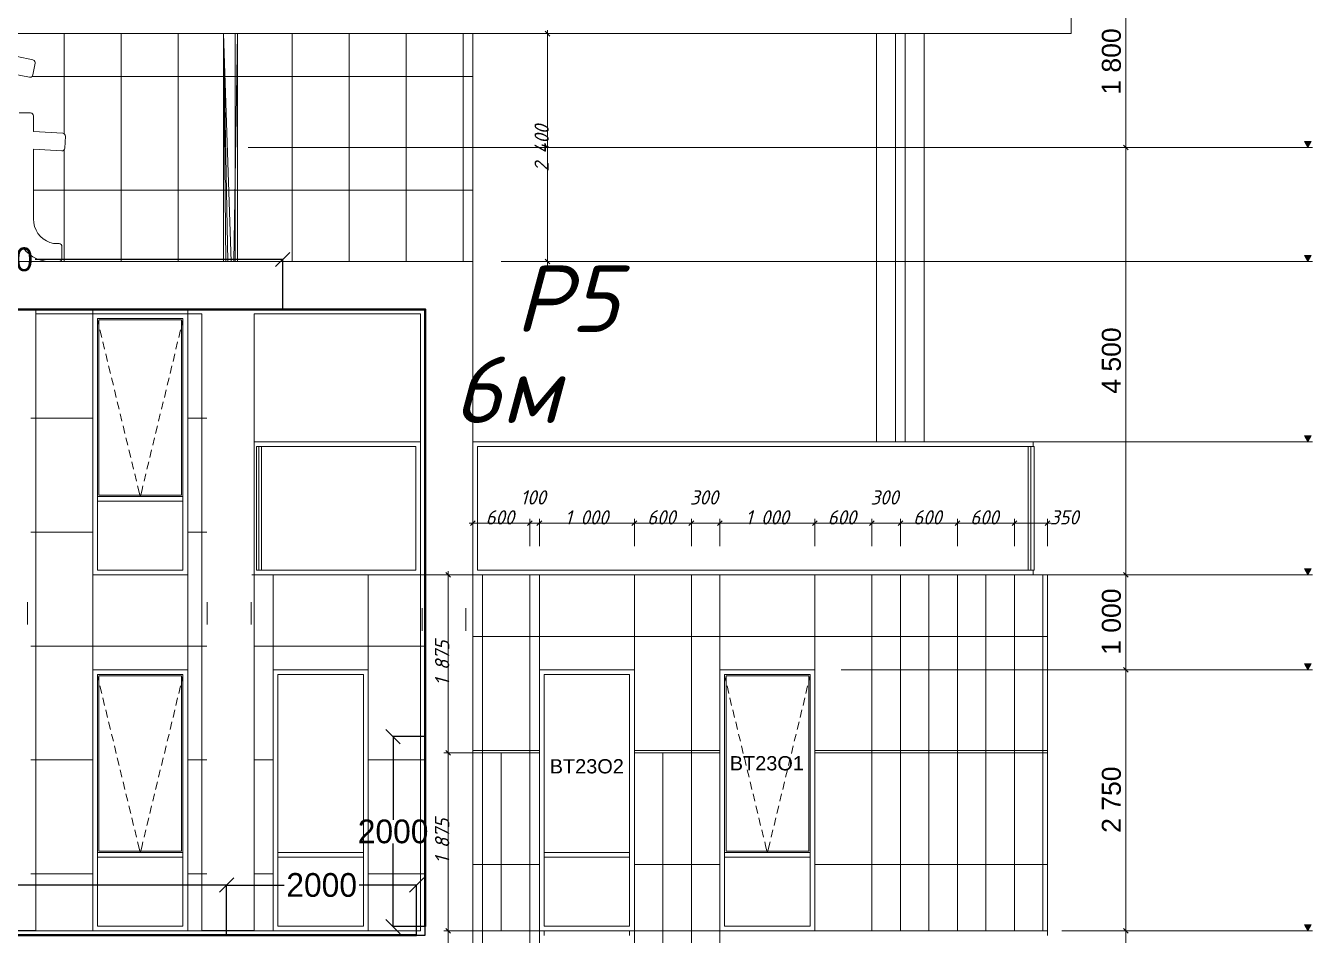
# Model space of a CAD drawing. Header units: millimetres. Extents: x 1499747 to 4230374, y -28481 to 441852.
# Drawn here: x 4117787 to 4131329, y 256878 to 266459 of the extents above; entities that cross this region are included whole.
import ezdxf
from ezdxf.xclip import XClip

# ---------------------------------------------------------------- set-up
doc = ezdxf.new("R2010")
doc.units = ezdxf.units.MM
doc.header["$MEASUREMENT"] = 0
doc.header["$XCLIPFRAME"] = 0
doc.layers.add('0_ANNOT_Dimensions', color=7, linetype='Continuous')
for name, color, linetype, lineweight in [('1 Фасад_42_Витражные окна_Ном._пера__1_Ном._пера__7', 7, 'Continuous', 18), ('1 Фасад_42_Витражные окна_Ном._пера__20_Ном._пера__1', 1, 'Continuous', 18), ('1 Фасад_42_Витражные окна_Ном._пера__92_Ном._пера__233', 233, 'Continuous', 18), ('1 Фасад_42_Выступы_Ном._пера__1_Ном._пера__7', 7, 'Continuous', 18), ('1 Фасад_42_Конструктив - Колонны_Ном._пера__8_Ном._пера__12', 12, 'Continuous', 18), ('1 Фасад_42_Конструктив - Стены Ненесущие Газоблок_Ном._пера__87_Ном._пера__251', 250, 'Continuous', 18), ('1 Фасад_42_Окна Archicad_Ном._пера__87_Ном._пера__251', 250, 'Continuous', 18), ('1 Фасад_42_Отделка керамика_Ном._пера__1_Ном._пера__7', 7, 'Continuous', 18), ('1 Фасад_42_Отделка керамика_Ном._пера__42_Ном._пера__8', 8, 'Continuous', 18), ('1 Фасад_42_Отделка керамика_Ном._пера__74_Ном._пера__255', 255, 'Continuous', 18), ('1 Фасад_42_Парапет_Ном._пера__20_Ном._пера__1', 1, 'Continuous', 18), ('1 Фасад_42_Размер - Общий_Ном._пера__1_Ном._пера__7', 7, 'Continuous', 18), ('1 Фасад_42_Сетка кладки_Ном._пера__102_Ном._пера__9', 9, 'Continuous', 18), ('1 Фасад_42_Сетка кладки_Ном._пера__1_Ном._пера__7', 7, 'Continuous', 18), ('1 Фасад_42_Сетка кладки_Ном._пера__20_Ном._пера__1', 1, 'Continuous', 18), ('1 Фасад_42_Сетка кладки_Ном._пера__5_Ном._пера__5', 5, 'Continuous', 18), ('1 Фасад_42_Сетка кладки_Ном._пера__62_Ном._пера__253', 252, 'Continuous', 18), ('Кабель 2х6 mm', 150, 'Continuous', 30), ('ТП', 250, 'Continuous', 30)]:
    doc.layers.add(name, color=color, linetype=linetype, lineweight=lineweight)
doc.styles.add('СГЕНЕРИР_СТИЛЬ_1', font='')
doc.styles.add('СГЕНЕРИР_СТИЛЬ_2', font='arial.ttf')
doc.styles.add('Текст', font='isocpeui.ttf')
doc.styles.get('СГЕНЕРИР_СТИЛЬ_1').set_extended_font_data('GOST Common', italic=True)
doc.dimstyles.get("Standard").update_dxf_attribs({"dimtxt": 0.18, "dimasz": 0.18, "dimexe": 0.18, "dimexo": 0.0625, "dimgap": 0.09, "dimtad": 0, "dimtih": 1, "dimtoh": 1, "dimdec": 4, "dimzin": 0, "dimdsep": 46, "dimtxsty": 'Standard', "dimcen": 0.09, "dimadec": 0, "dimazin": 0, "dimtfac": 1, "dimtdec": 4, "dimtofl": 0, "dimtmove": 0, "dimatfit": 3, "dimfxl": 1, "dimtolj": 1, "dimtzin": 0, "dimarcsym": 0})

# ---------------------------------------------------------------- blocks, each defined once
blk = doc.blocks.new('Чертеж_5_42', base_point=(1557140, 9891))
at = {"layer": '1 Фасад_42_Размер - Общий_Ном._пера__1_Ном._пера__7', "linetype": 'Continuous', "true_color": 0x939598}
for points in [[(1561430, 54741), (1561466, 54804), (1561393, 54804)], [(1561430, 54741), (1561466, 54804), (1561393, 54804)], [(1561430, 53541), (1561466, 53604), (1561393, 53604)], [(1561430, 51641), (1561466, 51704), (1561393, 51704)], [(1561430, 50241), (1561466, 50304), (1561393, 50304)], [(1561430, 49241), (1561466, 49304), (1561393, 49304)], [(1561430, 46491), (1561466, 46554), (1561393, 46554)]]:
    blk.add_hatch(color=252, dxfattribs=at).paths.add_polyline_path(points)
at = {"layer": '1 Фасад_42_Витражные окна_Ном._пера__1_Ном._пера__7', "color": 252, "linetype": 'Continuous', "true_color": 0x939598}
for p, q in [((1548640, 52641), (1548640, 52991)), ((1548690, 52941), (1549140, 52941)), ((1548690, 52641), (1548690, 52941)), ((1549575, 52926), (1548705, 52926)), ((1548705, 52926), (1548705, 51081)), ((1549140, 52941), (1549590, 52941)), ((1549575, 51081), (1549575, 52926)), ((1549590, 52641), (1549590, 52941)), ((1548640, 51241), (1548640, 52641)), ((1548690, 51241), (1548690, 52641)), ((1549590, 51241), (1549590, 52641)), ((1550390, 51641), (1550340, 51641)), ((1552090, 51641), (1550390, 51641)), ((1552640, 51641), (1558269, 51641)), ((1558269, 51641), (1558540, 51641)), ((1558540, 51641), (1558540, 51591)), ((1550365, 51591), (1550390, 51591)), ((1550365, 50291), (1550365, 51591)), ((1550415, 51591), (1550390, 51591)), ((1550390, 50291), (1550390, 51591)), ((1550415, 50291), (1550415, 51591)), ((1552040, 51591), (1550415, 51591)), ((1552040, 51591), (1552040, 50291)), ((1552690, 51591), (1558269, 51591)), ((1552690, 51591), (1552690, 50291)), ((1558269, 51591), (1558540, 51591)), ((1558485, 50291), (1558485, 51591)), ((1558513, 50291), (1558513, 51591)), ((1558540, 51591), (1558548, 51591)), ((1558548, 50291), (1558548, 51591)), ((1548640, 51041), (1548640, 51241)), ((1548690, 51066), (1548690, 51241)), ((1549590, 51066), (1549590, 51241)), ((1549140, 51066), (1548690, 51066)), ((1548690, 51041), (1548690, 51066)), ((1548705, 51081), (1549575, 51081)), ((1549590, 51066), (1549140, 51066)), ((1549590, 51041), (1549590, 51066)), ((1548640, 50241), (1548640, 51041)), ((1548690, 51016), (1548690, 51041)), ((1549140, 51016), (1548690, 51016)), ((1548690, 50291), (1548690, 51016)), ((1549590, 51016), (1549140, 51016)), ((1549590, 51016), (1549590, 51041)), ((1549590, 50291), (1549590, 51016)), ((1549140, 50291), (1548690, 50291)), ((1549590, 50291), (1549140, 50291)), ((1550390, 50291), (1550365, 50291)), ((1550415, 50291), (1550390, 50291)), ((1552040, 50291), (1550415, 50291)), ((1552690, 50291), (1558269, 50291)), ((1555241, 50241), (1555241, 50241)), ((1558269, 50291), (1558505, 50291)), ((1558513, 50291), (1558505, 50291)), ((1558520, 50291), (1558513, 50291)), ((1558520, 50291), (1558540, 50291)), ((1558540, 50241), (1558540, 50291)), ((1558548, 50291), (1558540, 50291)), ((1548640, 48891), (1548640, 49241)), ((1548690, 49191), (1549140, 49191)), ((1548690, 48891), (1548690, 49191)), ((1549575, 49176), (1548705, 49176)), ((1548705, 49176), (1548705, 47331)), ((1549140, 49191), (1549590, 49191)), ((1549575, 47331), (1549575, 49176)), ((1549590, 48891), (1549590, 49191)), ((1550540, 48891), (1550540, 49241)), ((1550590, 49191), (1551040, 49191)), ((1550590, 48891), (1550590, 49191)), ((1551040, 49191), (1551490, 49191)), ((1551490, 48891), (1551490, 49191)), ((1553391, 49191), (1553841, 49191)), ((1553391, 48891), (1553391, 49191)), ((1553841, 49191), (1554291, 49191)), ((1554291, 48891), (1554291, 49191)), ((1555241, 49241), (1555241, 49241)), ((1555291, 49191), (1555741, 49191)), ((1555291, 48891), (1555291, 49191)), ((1556176, 49176), (1555306, 49176)), ((1555306, 49176), (1555306, 47331)), ((1555741, 49191), (1556191, 49191)), ((1556176, 47331), (1556176, 49176)), ((1556191, 48891), (1556191, 49191)), ((1548640, 47491), (1548640, 48891)), ((1548690, 47491), (1548690, 48891)), ((1549590, 47491), (1549590, 48891)), ((1550540, 47491), (1550540, 48891)), ((1550590, 47491), (1550590, 48891)), ((1551490, 47491), (1551490, 48891)), ((1553391, 47491), (1553391, 48891)), ((1554291, 47491), (1554291, 48891)), ((1555291, 47491), (1555291, 48891)), ((1556191, 47491), (1556191, 48891)), ((1553341, 47491), (1553341, 48366)), ((1548640, 47291), (1548640, 47491)), ((1548690, 47316), (1548690, 47491)), ((1549590, 47316), (1549590, 47491)), ((1550540, 47291), (1550540, 47491)), ((1550590, 47316), (1550590, 47491)), ((1551490, 47316), (1551490, 47491)), ((1553341, 47291), (1553341, 47491)), ((1553391, 47316), (1553391, 47491)), ((1554291, 47316), (1554291, 47491)), ((1555291, 47316), (1555291, 47491)), ((1556191, 47316), (1556191, 47491)), ((1548640, 46491), (1548640, 47291)), ((1549140, 47316), (1548690, 47316)), ((1548690, 47291), (1548690, 47316)), ((1548690, 47266), (1548690, 47291)), ((1549140, 47266), (1548690, 47266)), ((1548690, 46541), (1548690, 47266)), ((1548705, 47331), (1549575, 47331)), ((1549590, 47316), (1549140, 47316)), ((1549590, 47266), (1549140, 47266)), ((1549590, 47291), (1549590, 47316)), ((1549590, 47266), (1549590, 47291)), ((1549590, 46541), (1549590, 47266)), ((1550540, 46491), (1550540, 47291)), ((1551040, 47316), (1550590, 47316)), ((1550590, 47291), (1550590, 47316)), ((1550590, 47266), (1550590, 47291)), ((1551040, 47266), (1550590, 47266)), ((1550590, 46541), (1550590, 47266)), ((1551490, 47316), (1551040, 47316)), ((1551490, 47266), (1551040, 47266)), ((1551490, 47291), (1551490, 47316)), ((1551490, 47266), (1551490, 47291)), ((1551490, 46541), (1551490, 47266)), ((1553341, 46491), (1553341, 47291)), ((1553841, 47316), (1553391, 47316)), ((1553391, 47291), (1553391, 47316)), ((1553391, 47266), (1553391, 47291)), ((1553841, 47266), (1553391, 47266)), ((1553391, 46541), (1553391, 47266)), ((1554291, 47316), (1553841, 47316)), ((1554291, 47266), (1553841, 47266)), ((1554291, 47291), (1554291, 47316)), ((1554291, 47266), (1554291, 47291)), ((1554291, 46541), (1554291, 47266)), ((1555741, 47316), (1555291, 47316)), ((1555291, 47291), (1555291, 47316)), ((1555291, 47266), (1555291, 47291)), ((1555741, 47266), (1555291, 47266)), ((1555291, 46541), (1555291, 47266)), ((1555306, 47331), (1556176, 47331)), ((1556191, 47316), (1555741, 47316)), ((1556191, 47266), (1555741, 47266)), ((1556191, 47291), (1556191, 47316)), ((1556191, 47266), (1556191, 47291)), ((1556191, 46541), (1556191, 47266)), ((1549140, 46541), (1548690, 46541)), ((1549590, 46541), (1549140, 46541)), ((1551040, 46541), (1550590, 46541)), ((1551490, 46541), (1551040, 46541)), ((1553341, 46491), (1553341, 46491)), ((1553391, 46491), (1553341, 46491)), ((1553841, 46541), (1553391, 46541)), ((1553391, 46441), (1553391, 46491)), ((1553841, 46491), (1553391, 46491)), ((1554291, 46541), (1553841, 46541)), ((1554341, 46491), (1553841, 46491)), ((1554291, 46441), (1554291, 46491)), ((1555241, 45941), (1555241, 46491)), ((1556241, 46491), (1555241, 46491)), ((1555741, 46541), (1555291, 46541)), ((1556191, 46541), (1555741, 46541)), ((1557390, 46491), (1556241, 46491)), ((1558690, 46491), (1557390, 46491)), ((1558690, 46441), (1558690, 46491))]:
    blk.add_line(p, q, dxfattribs=at)
at = {"layer": '1 Фасад_42_Витражные окна_Ном._пера__20_Ном._пера__1', "color": 252, "linetype": 'Continuous', "true_color": 0x939598}
for p, q in [((1547954, 49716), (1547954, 49952)), ((1549844, 49952), (1549844, 49716)), ((1550306, 49716), (1550306, 49952)), ((1552106, 49888), (1552106, 49652)), ((1552568, 49652), (1552568, 49888))]:
    blk.add_line(p, q, dxfattribs=at)
at = {"layer": '1 Фасад_42_Витражные окна_Ном._пера__92_Ном._пера__233', "color": 252, "linetype": 'Continuous', "true_color": 0x939598}
for p, q in [((1548690, 52926), (1548704, 52869)), ((1548716, 52820), (1548735, 52742)), ((1549565, 52820), (1549546, 52742)), ((1549590, 52926), (1549577, 52869)), ((1548746, 52694), (1548765, 52616)), ((1549534, 52694), (1549516, 52616)), ((1548777, 52567), (1548796, 52489)), ((1549504, 52567), (1549485, 52489)), ((1548807, 52441), (1548826, 52363)), ((1549473, 52441), (1549455, 52363)), ((1548838, 52314), (1548857, 52237)), ((1549443, 52314), (1549424, 52237)), ((1548868, 52188), (1548887, 52110)), ((1549412, 52188), (1549394, 52110)), ((1548899, 52062), (1548918, 51984)), ((1549382, 52062), (1549363, 51984)), ((1548929, 51935), (1548948, 51858)), ((1549351, 51935), (1549333, 51858)), ((1548960, 51809), (1548979, 51731)), ((1549321, 51809), (1549302, 51731)), ((1548990, 51683), (1549009, 51605)), ((1549290, 51683), (1549272, 51605)), ((1549021, 51556), (1549040, 51478)), ((1549260, 51556), (1549241, 51478)), ((1549051, 51430), (1549070, 51352)), ((1549229, 51430), (1549211, 51352)), ((1549082, 51303), (1549101, 51226)), ((1549199, 51303), (1549180, 51226)), ((1549112, 51177), (1549122, 51139)), ((1549122, 51139), (1549136, 51081)), ((1549136, 51081), (1549139, 51066)), ((1549145, 51081), (1549142, 51066)), ((1549159, 51139), (1549145, 51081)), ((1549168, 51177), (1549159, 51139)), ((1548690, 49176), (1548704, 49119)), ((1549590, 49176), (1549577, 49119)), ((1555291, 49176), (1555304, 49119)), ((1556191, 49176), (1556177, 49119)), ((1548716, 49070), (1548735, 48992)), ((1549565, 49070), (1549546, 48992)), ((1555316, 49070), (1555335, 48992)), ((1556165, 49070), (1556146, 48992)), ((1548746, 48944), (1548765, 48866)), ((1549534, 48944), (1549516, 48866)), ((1555347, 48944), (1555365, 48866)), ((1556135, 48944), (1556116, 48866)), ((1548777, 48817), (1548796, 48739)), ((1549504, 48817), (1549485, 48739)), ((1555377, 48817), (1555396, 48739)), ((1556104, 48817), (1556085, 48739)), ((1548807, 48691), (1548826, 48613)), ((1549473, 48691), (1549455, 48613)), ((1555408, 48691), (1555426, 48613)), ((1556074, 48691), (1556055, 48613)), ((1548838, 48564), (1548857, 48487)), ((1549443, 48564), (1549424, 48487)), ((1555438, 48564), (1555457, 48487)), ((1556043, 48564), (1556024, 48487)), ((1548868, 48438), (1548887, 48360)), ((1549412, 48438), (1549394, 48360)), ((1555469, 48438), (1555487, 48360)), ((1556013, 48438), (1555994, 48360)), ((1548899, 48312), (1548918, 48234)), ((1549382, 48312), (1549363, 48234)), ((1555499, 48312), (1555518, 48234)), ((1555982, 48312), (1555963, 48234)), ((1548929, 48185), (1548948, 48108)), ((1549351, 48185), (1549333, 48108)), ((1555530, 48185), (1555548, 48108)), ((1555952, 48185), (1555933, 48108)), ((1548960, 48059), (1548979, 47981)), ((1549321, 48059), (1549302, 47981)), ((1555560, 48059), (1555579, 47981)), ((1555921, 48059), (1555902, 47981)), ((1548990, 47933), (1549009, 47855)), ((1549021, 47806), (1549040, 47728)), ((1549260, 47806), (1549241, 47728)), ((1549290, 47933), (1549272, 47855)), ((1555591, 47933), (1555609, 47855)), ((1555621, 47806), (1555640, 47728)), ((1555860, 47806), (1555841, 47728)), ((1555891, 47933), (1555872, 47855)), ((1549051, 47680), (1549070, 47602)), ((1549229, 47680), (1549211, 47602)), ((1555652, 47680), (1555670, 47602)), ((1555830, 47680), (1555811, 47602)), ((1549082, 47553), (1549101, 47476)), ((1549199, 47553), (1549180, 47476)), ((1555682, 47553), (1555701, 47476)), ((1555799, 47553), (1555780, 47476)), ((1549112, 47427), (1549122, 47389)), ((1549168, 47427), (1549159, 47389)), ((1555713, 47427), (1555722, 47389)), ((1555769, 47427), (1555759, 47389)), ((1549122, 47389), (1549136, 47331)), ((1549136, 47331), (1549139, 47316)), ((1549145, 47331), (1549142, 47316)), ((1549159, 47389), (1549145, 47331)), ((1555722, 47389), (1555736, 47331)), ((1555736, 47331), (1555739, 47316)), ((1555745, 47331), (1555742, 47316)), ((1555759, 47389), (1555745, 47331))]:
    blk.add_line(p, q, dxfattribs=at)
at = {"layer": '1 Фасад_42_Выступы_Ном._пера__1_Ном._пера__7', "color": 252, "linetype": 'Continuous', "true_color": 0x939598}
for p, q in [((1538690, 53541), (1552090, 53541)), ((1552090, 53541), (1552640, 53541)), ((1552640, 45941), (1552640, 53541)), ((1548040, 52991), (1549790, 52991)), ((1548040, 46496), (1548040, 52991)), ((1549790, 46496), (1549790, 52991)), ((1550340, 52991), (1552090, 52991)), ((1550340, 46496), (1550340, 52991)), ((1552090, 46491), (1552090, 52991)), ((1538690, 46491), (1552090, 46491)), ((1547440, 46496), (1548040, 46496)), ((1549790, 46496), (1550340, 46496))]:
    blk.add_line(p, q, dxfattribs=at)
at = {"layer": '1 Фасад_42_Конструктив - Колонны_Ном._пера__8_Ном._пера__12', "color": 252, "linetype": 'Continuous', "true_color": 0x939598}
for p, q in [((1556890, 51641), (1556890, 55941)), ((1556890, 55941), (1557090, 55941)), ((1557090, 51641), (1557090, 55941)), ((1557190, 51641), (1557190, 55941)), ((1557190, 55941), (1557390, 55941)), ((1557390, 51641), (1557390, 55941))]:
    blk.add_line(p, q, dxfattribs=at)
at = {"layer": '1 Фасад_42_Конструктив - Стены Ненесущие Газоблок_Ном._пера__87_Ном._пера__251', "color": 252, "linetype": 'Continuous', "true_color": 0x939598}
blk.add_line((1555241, 50081), (1555241, 50081), dxfattribs=at)
at = {"layer": '1 Фасад_42_Окна Archicad_Ном._пера__87_Ном._пера__251', "color": 252, "linetype": 'Continuous', "true_color": 0x939598}
blk.add_line((1555241, 49291), (1555241, 49291), dxfattribs=at)
at = {"layer": '1 Фасад_42_Отделка керамика_Ном._пера__1_Ном._пера__7', "color": 252, "linetype": 'Continuous', "true_color": 0x939598}
for p, q in [((1552640, 53541), (1552640, 55941)), ((1547845, 55700), (1548010, 55666)), ((1548010, 55666), (1548018, 55663)), ((1548018, 55663), (1548025, 55658)), ((1548025, 55658), (1548032, 55647)), ((1548034, 55629), (1548010, 55506)), ((1548032, 55647), (1548034, 55636)), ((1548034, 55636), (1548034, 55629)), ((1547975, 55482), (1547810, 55516)), ((1547981, 55481), (1547975, 55482)), ((1547993, 55484), (1547981, 55481)), ((1548002, 55491), (1547993, 55484)), ((1548007, 55498), (1548002, 55491)), ((1548010, 55506), (1548007, 55498)), ((1547866, 55107), (1547986, 55107)), ((1547986, 55107), (1547998, 55104)), ((1547998, 55104), (1548007, 55098)), ((1548007, 55098), (1548014, 55087)), ((1548014, 55087), (1548016, 55075)), ((1548016, 55075), (1548016, 54912)), ((1548016, 54912), (1548325, 54893)), ((1548325, 54893), (1548335, 54890)), ((1548335, 54890), (1548344, 54883)), ((1548344, 54883), (1548351, 54873)), ((1548353, 54860), (1548346, 54735)), ((1548351, 54873), (1548353, 54861)), ((1548353, 54861), (1548353, 54860)), ((1548016, 54724), (1548016, 53990)), ((1548314, 54705), (1548016, 54724)), ((1548327, 54707), (1548316, 54705)), ((1548337, 54714), (1548327, 54707)), ((1548343, 54724), (1548337, 54714)), ((1548346, 54735), (1548343, 54724)), ((1548316, 54705), (1548314, 54705)), ((1548016, 53990), (1548019, 53949)), ((1548019, 53949), (1548028, 53910)), ((1548028, 53910), (1548043, 53872)), ((1548043, 53872), (1548064, 53837)), ((1548064, 53837), (1548089, 53806)), ((1548089, 53806), (1548119, 53779)), ((1548119, 53779), (1548152, 53758)), ((1547939, 53648), (1547908, 53685)), ((1547973, 53617), (1547939, 53648)), ((1548152, 53758), (1548188, 53742)), ((1548188, 53742), (1548227, 53732)), ((1548227, 53732), (1548266, 53729)), ((1548266, 53729), (1548286, 53729)), ((1548286, 53729), (1548298, 53727)), ((1548298, 53727), (1548307, 53720)), ((1548307, 53720), (1548314, 53710)), ((1548314, 53710), (1548316, 53698)), ((1548316, 53698), (1548316, 53573)), ((1548010, 53591), (1547973, 53617)), ((1548051, 53569), (1548010, 53591)), ((1548095, 53554), (1548051, 53569)), ((1548140, 53545), (1548095, 53554)), ((1548186, 53541), (1548140, 53545)), ((1548298, 53544), (1548286, 53541)), ((1548307, 53550), (1548298, 53544)), ((1548314, 53561), (1548307, 53550)), ((1548316, 53573), (1548314, 53561)), ((1548640, 50241), (1548640, 52991)), ((1549640, 52991), (1549640, 50241)), ((1549640, 50241), (1548640, 50241)), ((1552090, 50241), (1550340, 50241)), ((1553240, 50241), (1552640, 50241)), ((1553240, 48366), (1553240, 50241)), ((1554341, 50241), (1554341, 49241)), ((1554941, 50241), (1554341, 50241)), ((1554941, 48366), (1554941, 50241)), ((1556241, 50241), (1556241, 49241)), ((1556841, 50241), (1556241, 50241)), ((1556841, 48366), (1556841, 50241)), ((1557141, 50241), (1557141, 48366)), ((1557741, 50241), (1557141, 50241)), ((1557741, 48366), (1557741, 50241)), ((1558341, 50241), (1558341, 48366)), ((1558690, 50241), (1558341, 50241)), ((1558690, 48366), (1558690, 50241)), ((1558690, 50241), (1558690, 46491)), ((1558690, 50241), (1558690, 50241)), ((1548640, 49241), (1549640, 49241)), ((1548640, 46491), (1548640, 49241)), ((1549640, 49241), (1549640, 46491)), ((1550540, 49241), (1551540, 49241)), ((1550540, 46491), (1550540, 49241)), ((1551540, 49241), (1551540, 46491)), ((1554341, 49241), (1554341, 48366)), ((1556241, 49241), (1556241, 48366)), ((1552640, 48366), (1553240, 48366)), ((1552940, 46491), (1552940, 48366)), ((1553240, 48366), (1553240, 46491)), ((1553341, 48366), (1553240, 48366)), ((1553341, 46491), (1553341, 48366)), ((1554341, 48366), (1554941, 48366)), ((1554641, 48366), (1554641, 46491)), ((1555241, 48366), (1554941, 48366)), ((1555241, 46491), (1555241, 48366)), ((1556241, 48366), (1556841, 48366)), ((1556841, 48366), (1556841, 46491)), ((1557141, 48366), (1556841, 48366)), ((1557141, 48366), (1557741, 48366)), ((1557141, 46491), (1557141, 48366)), ((1557741, 48366), (1557741, 46491)), ((1558341, 48366), (1557741, 48366)), ((1558341, 46491), (1558341, 48366)), ((1558341, 48366), (1558690, 48366)), ((1552640, 46491), (1552940, 46491)), ((1553240, 46491), (1553240, 43191)), ((1553240, 46491), (1553341, 46491)), ((1553341, 43191), (1553341, 46491)), ((1554341, 46491), (1554341, 43191)), ((1554641, 46491), (1554341, 46491)), ((1554641, 43191), (1554641, 46491)), ((1554641, 46491), (1555241, 46491))]:
    blk.add_line(p, q, dxfattribs=at)
at = {"layer": '1 Фасад_42_Отделка керамика_Ном._пера__42_Ном._пера__8', "color": 252, "linetype": 'Continuous', "true_color": 0x939598}
for p, q in [((1553341, 50241), (1553240, 50241)), ((1554341, 50241), (1553341, 50241)), ((1553341, 49241), (1553341, 50241)), ((1555241, 50241), (1554941, 50241)), ((1555241, 48366), (1555241, 50241)), ((1555241, 50241), (1555241, 49241)), ((1556241, 50241), (1555241, 50241)), ((1557141, 50241), (1556841, 50241)), ((1558341, 50241), (1557741, 50241)), ((1553341, 49241), (1554341, 49241)), ((1553341, 48366), (1553341, 49241)), ((1555241, 49241), (1556241, 49241)), ((1553341, 48366), (1553341, 48366)), ((1554341, 48366), (1554341, 46491)), ((1554341, 48366), (1554341, 48366)), ((1556241, 48366), (1556241, 46491)), ((1558690, 46491), (1558690, 48366)), ((1553240, 46491), (1552940, 46491))]:
    blk.add_line(p, q, dxfattribs=at)
at = {"layer": '1 Фасад_42_Отделка керамика_Ном._пера__74_Ном._пера__255', "color": 252, "linetype": 'Continuous', "true_color": 0x939598}
for p, q in [((1550041, 53541), (1550015, 55941)), ((1550015, 53541), (1550015, 55941)), ((1550097, 53541), (1550015, 55941)), ((1550015, 55941), (1550062, 53541)), ((1550165, 55941), (1550125, 53541)), ((1550165, 55941), (1550165, 53541))]:
    blk.add_line(p, q, dxfattribs=at)
at = {"layer": '1 Фасад_42_Парапет_Ном._пера__20_Ном._пера__1', "color": 252, "linetype": 'Continuous', "true_color": 0x939598}
for p, q in [((1558940, 56541), (1558940, 55941)), ((1547615, 55941), (1558940, 55941)), ((1558940, 55941), (1556890, 55941)), ((1558940, 55941), (1558940, 55941))]:
    blk.add_line(p, q, dxfattribs=at)
at = {"layer": '1 Фасад_42_Размер - Общий_Ном._пера__1_Ном._пера__7', "color": 252, "linetype": 'Continuous', "true_color": 0x939598}
for p, q in [((1559515, 54741), (1559515, 56541)), ((1553473, 55941), (1552940, 55941)), ((1553451, 55916), (1553401, 55966)), ((1553426, 55941), (1553426, 55979)), ((1553426, 53541), (1553426, 55941)), ((1561430, 54741), (1550275, 54741)), ((1559562, 54741), (1550275, 54741)), ((1559562, 54741), (1550275, 54741)), ((1559562, 54741), (1550275, 54741)), ((1561430, 54741), (1550315, 54741)), ((1559490, 54766), (1559540, 54716)), ((1559490, 54766), (1559540, 54716)), ((1559490, 54766), (1559540, 54716)), ((1559515, 50241), (1559515, 54741)), ((1561430, 54741), (1561393, 54804)), ((1561393, 54804), (1561466, 54804)), ((1561430, 54741), (1561393, 54804)), ((1561393, 54804), (1561466, 54804)), ((1561466, 54804), (1561430, 54741)), ((1561466, 54804), (1561430, 54741)), ((1561430, 54741), (1561477, 54741)), ((1561430, 54741), (1561477, 54741)), ((1561430, 53541), (1552940, 53541)), ((1553473, 53541), (1552940, 53541)), ((1553401, 53566), (1553451, 53516)), ((1553426, 53504), (1553426, 53541)), ((1561430, 53541), (1561393, 53604)), ((1561393, 53604), (1561466, 53604)), ((1561466, 53604), (1561430, 53541)), ((1561430, 53541), (1561477, 53541)), ((1561430, 51641), (1552940, 51641)), ((1561430, 51641), (1561393, 51704)), ((1561393, 51704), (1561466, 51704)), ((1561466, 51704), (1561430, 51641)), ((1561430, 51641), (1561477, 51641)), ((1561430, 50241), (1550315, 50241)), ((1559562, 50241), (1550315, 50241)), ((1559562, 50241), (1550315, 50241)), ((1559490, 50266), (1559540, 50216)), ((1559490, 50266), (1559540, 50216)), ((1559515, 49241), (1559515, 50241)), ((1561430, 50241), (1561393, 50304)), ((1561393, 50304), (1561466, 50304)), ((1561466, 50304), (1561430, 50241)), ((1561430, 50241), (1561477, 50241)), ((1561430, 49241), (1561393, 49304)), ((1561393, 49304), (1561466, 49304)), ((1561466, 49304), (1561430, 49241)), ((1561430, 49241), (1556516, 49241)), ((1559562, 49241), (1556541, 49241)), ((1559562, 49241), (1556541, 49241)), ((1559490, 49266), (1559540, 49216)), ((1559490, 49266), (1559540, 49216)), ((1559515, 46491), (1559515, 49241)), ((1561430, 49241), (1561477, 49241)), ((1561430, 46491), (1558840, 46491)), ((1559562, 46491), (1558840, 46491)), ((1559562, 46491), (1558840, 46491)), ((1559490, 46516), (1559540, 46466)), ((1559490, 46516), (1559540, 46466)), ((1559515, 45941), (1559515, 46491)), ((1561430, 46491), (1561393, 46554)), ((1561393, 46554), (1561466, 46554)), ((1561466, 46554), (1561430, 46491)), ((1561430, 46491), (1561477, 46491))]:
    blk.add_line(p, q, dxfattribs=at)
at = {"layer": '1 Фасад_42_Сетка кладки_Ном._пера__102_Ном._пера__9', "color": 252, "linetype": 'Continuous', "true_color": 0x939598}
for p, q in [((1548340, 54886), (1548340, 55941)), ((1548940, 53541), (1548940, 55941)), ((1549540, 53541), (1549540, 55941)), ((1550140, 53541), (1550140, 55941)), ((1550740, 53541), (1550740, 55941)), ((1551340, 53541), (1551340, 55941)), ((1551940, 53541), (1551940, 55941)), ((1552540, 53541), (1552540, 55941)), ((1548003, 55491), (1552640, 55491)), ((1548340, 53541), (1548340, 54720)), ((1552640, 54291), (1548016, 54291))]:
    blk.add_line(p, q, dxfattribs=at)
at = {"layer": '1 Фасад_42_Сетка кладки_Ном._пера__1_Ном._пера__7', "color": 252, "linetype": 'Continuous', "true_color": 0x939598}
blk.add_line((1558691, 50241), (1558691, 46491), dxfattribs=at)
at = {"layer": '1 Фасад_42_Сетка кладки_Ном._пера__20_Ном._пера__1', "color": 252, "linetype": 'Continuous', "true_color": 0x939598}
for p, q in [((1552603, 50785), (1552640, 50785)), ((1552665, 50810), (1552615, 50760)), ((1552640, 50541), (1552640, 50832)), ((1552640, 50785), (1553240, 50785)), ((1553265, 50810), (1553215, 50760)), ((1553265, 50810), (1553215, 50760)), ((1553240, 50541), (1553240, 50832)), ((1553240, 50541), (1553240, 50832)), ((1553240, 50785), (1553341, 50785)), ((1553366, 50810), (1553316, 50760)), ((1553366, 50810), (1553316, 50760)), ((1553341, 50541), (1553341, 50832)), ((1553341, 50541), (1553341, 50832)), ((1553341, 50785), (1554341, 50785)), ((1554366, 50810), (1554316, 50760)), ((1554366, 50810), (1554316, 50760)), ((1554341, 50541), (1554341, 50832)), ((1554341, 50541), (1554341, 50832)), ((1554341, 50785), (1554941, 50785)), ((1554966, 50810), (1554916, 50760)), ((1554966, 50810), (1554916, 50760)), ((1554941, 50541), (1554941, 50832)), ((1554941, 50541), (1554941, 50832)), ((1554941, 50785), (1555241, 50785)), ((1555266, 50810), (1555216, 50760)), ((1555266, 50810), (1555216, 50760)), ((1555241, 50541), (1555241, 50832)), ((1555241, 50541), (1555241, 50832)), ((1555241, 50785), (1556241, 50785)), ((1556266, 50810), (1556216, 50760)), ((1556266, 50810), (1556216, 50760)), ((1556241, 50541), (1556241, 50832)), ((1556241, 50541), (1556241, 50832)), ((1556241, 50785), (1556841, 50785)), ((1556866, 50810), (1556816, 50760)), ((1556866, 50810), (1556816, 50760)), ((1556841, 50541), (1556841, 50832)), ((1556841, 50541), (1556841, 50832)), ((1556841, 50785), (1557141, 50785)), ((1557166, 50810), (1557116, 50760)), ((1557166, 50810), (1557116, 50760)), ((1557141, 50541), (1557141, 50832)), ((1557141, 50541), (1557141, 50832)), ((1557141, 50785), (1557741, 50785)), ((1557766, 50810), (1557716, 50760)), ((1557766, 50810), (1557716, 50760)), ((1557741, 50541), (1557741, 50832)), ((1557741, 50541), (1557741, 50832)), ((1557741, 50785), (1558341, 50785)), ((1558366, 50810), (1558316, 50760)), ((1558366, 50810), (1558316, 50760)), ((1558341, 50541), (1558341, 50832)), ((1558341, 50541), (1558341, 50832)), ((1558341, 50785), (1558690, 50785)), ((1558665, 50760), (1558715, 50810)), ((1558690, 50541), (1558690, 50832)), ((1558690, 50785), (1558728, 50785))]:
    blk.add_line(p, q, dxfattribs=at)
at = {"layer": '1 Фасад_42_Сетка кладки_Ном._пера__5_Ном._пера__5', "color": 252, "linetype": 'Continuous', "true_color": 0x939598}
for p, q in [((1552940, 50241), (1552334, 50241)), ((1552406, 50216), (1552356, 50266)), ((1552381, 50241), (1552381, 50279)), ((1552381, 48366), (1552381, 50241)), ((1552640, 48366), (1552334, 48366)), ((1552640, 48366), (1552334, 48366)), ((1552356, 48391), (1552406, 48341)), ((1552356, 48391), (1552406, 48341)), ((1552381, 46491), (1552381, 48366)), ((1552640, 46491), (1552334, 46491)), ((1552640, 46491), (1552334, 46491)), ((1552356, 46516), (1552406, 46466)), ((1552356, 46516), (1552406, 46466)), ((1552381, 43191), (1552381, 46491))]:
    blk.add_line(p, q, dxfattribs=at)
at = {"layer": '1 Фасад_42_Сетка кладки_Ном._пера__62_Ном._пера__253', "color": 252, "linetype": 'Continuous', "true_color": 0x939598, "flags": 128}
for points in [[(1548040, 53037), (1548040, 46491)], [(1548640, 53037), (1548640, 46491)], [(1549640, 53037), (1549640, 46491)], [(1552140, 53037), (1552140, 46491)], [(1548640, 51891), (1547990, 51891)], [(1549640, 51891), (1549840, 51891)], [(1548640, 50691), (1547990, 50691)], [(1549640, 50691), (1549840, 50691)], [(1550540, 50241), (1550540, 46491)], [(1551540, 50241), (1551540, 46491)], [(1552741, 19591), (1552741, 50241)], [(1553341, 19591), (1553341, 50241)], [(1554341, 19591), (1554341, 50241)], [(1554941, 19591), (1554941, 50241)], [(1555241, 19591), (1555241, 50241)], [(1556241, 46491), (1556241, 50241)], [(1556841, 46491), (1556841, 50241)], [(1557441, 46491), (1557441, 50241)], [(1558041, 46491), (1558041, 50241)], [(1558641, 46491), (1558641, 50241)], [(1552640, 49591), (1558690, 49591)], [(1549840, 49491), (1547990, 49491)], [(1552140, 49491), (1550340, 49491)], [(1552640, 48391), (1553341, 48391)], [(1554341, 48391), (1555241, 48391)], [(1556241, 48391), (1558690, 48391)], [(1548640, 48291), (1547990, 48291)], [(1549640, 48291), (1549841, 48291)], [(1550540, 48291), (1550340, 48291)], [(1552140, 48291), (1551540, 48291)], [(1552640, 47191), (1553341, 47191)], [(1554341, 47191), (1555241, 47191)], [(1556241, 47191), (1558690, 47191)], [(1548641, 47091), (1547990, 47091)], [(1549840, 47091), (1549640, 47091)], [(1550541, 47091), (1550340, 47091)], [(1552140, 47091), (1551540, 47091)]]:
    blk.add_lwpolyline(points, dxfattribs=at)
at = {"layer": '1 Фасад_42_Витражные окна_Ном._пера__20_Ном._пера__1', "color": 252, "linetype": 'Continuous', "true_color": 0x939598, "char_height": 150, "attachment_point": 4, "style": 'СГЕНЕРИР_СТИЛЬ_2'}
for s, insert in [('\\A1;{\\pql;\\fArial|b0|i0|c204|p0;\\W1.000000;ВТ23О2}', (1553450, 48223)), ('\\A1;{\\pql;\\fArial|b0|i0|c204|p0;\\W1.000000;ВТ23О1}', (1555345, 48255))]:
    blk.add_mtext(s, dxfattribs=dict(at, insert=insert))
at = {"layer": '1 Фасад_42_Размер - Общий_Ном._пера__1_Ном._пера__7', "color": 252, "linetype": 'Continuous', "true_color": 0x939598, "attachment_point": 7, "rotation": 90}
for s, insert, char_height, style in [('\\A1;{\\pql;\\fArial|b0|i0|c204|p0;\\W1.000000;1\xa0800}', (1559464, 55298), 200, 'СГЕНЕРИР_СТИЛЬ_2'), ('\\A1;{\\pql;\\fGOST Common|b0|i1|c204|p0;\\W1.000000;2\xa0400}', (1553440, 54488), 150, 'СГЕНЕРИР_СТИЛЬ_1'), ('\\A1;{\\pql;\\fArial|b0|i0|c204|p0;\\W1.000000;4\xa0500}', (1559464, 52148), 200, 'СГЕНЕРИР_СТИЛЬ_2'), ('\\A1;{\\pql;\\fArial|b0|i0|c204|p0;\\W1.000000;1\xa0000}', (1559464, 49398), 200, 'СГЕНЕРИР_СТИЛЬ_2'), ('\\A1;{\\pql;\\fArial|b0|i0|c204|p0;\\W1.000000;2\xa0750}', (1559464, 47523), 200, 'СГЕНЕРИР_СТИЛЬ_2')]:
    blk.add_mtext(s, dxfattribs=dict(at, insert=insert, char_height=char_height, style=style))
at = {"layer": '1 Фасад_42_Сетка кладки_Ном._пера__20_Ном._пера__1', "color": 252, "linetype": 'Continuous', "true_color": 0x939598, "char_height": 150, "attachment_point": 7, "style": 'СГЕНЕРИР_СТИЛЬ_1'}
for s, insert in [('\\A1;{\\pql;\\fGOST Common|b0|i1|c204|p0;\\W1.000000;100}', (1553142, 50981)), ('\\A1;{\\pql;\\fGOST Common|b0|i1|c204|p0;\\W1.000000;300}', (1554926, 50981)), ('\\A1;{\\pql;\\fGOST Common|b0|i1|c204|p0;\\W1.000000;300}', (1556826, 50981)), ('\\A1;{\\pql;\\fGOST Common|b0|i1|c204|p0;\\W1.000000;600}', (1552776, 50771)), ('\\A1;{\\pql;\\fGOST Common|b0|i1|c204|p0;\\W1.000000;1\xa0000}', (1553611, 50771)), ('\\A1;{\\pql;\\fGOST Common|b0|i1|c204|p0;\\W1.000000;600}', (1554476, 50771)), ('\\A1;{\\pql;\\fGOST Common|b0|i1|c204|p0;\\W1.000000;1\xa0000}', (1555511, 50771)), ('\\A1;{\\pql;\\fGOST Common|b0|i1|c204|p0;\\W1.000000;600}', (1556376, 50771)), ('\\A1;{\\pql;\\fGOST Common|b0|i1|c204|p0;\\W1.000000;600}', (1557276, 50771)), ('\\A1;{\\pql;\\fGOST Common|b0|i1|c204|p0;\\W1.000000;600}', (1557876, 50771)), ('\\A1;{\\pql;\\fGOST Common|b0|i1|c204|p0;\\W1.000000;350}', (1558715, 50771))]:
    blk.add_mtext(s, dxfattribs=dict(at, insert=insert))
at = {"layer": '1 Фасад_42_Сетка кладки_Ном._пера__5_Ном._пера__5', "color": 252, "linetype": 'Continuous', "true_color": 0x939598, "char_height": 150, "attachment_point": 7, "rotation": 90, "style": 'СГЕНЕРИР_СТИЛЬ_1'}
for insert in [(1552393, 49074), (1552393, 47199)]:
    blk.add_mtext('\\A1;{\\pql;\\fGOST Common|b0|i1|c204|p0;\\W1.000000;1\xa0875}', dxfattribs=dict(at, insert=insert))
blk = doc.blocks.new('_Oblique')
at = {"color": 0, "linetype": 'ByBlock', "lineweight": -2}
blk.add_line((-0.5, -0.5), (0.5, 0.5), dxfattribs=at)
blk = doc.blocks.new('*D820')
at = {"layer": '0_ANNOT_Dimensions', "color": 0, "lineweight": -2, "transparency": 16777216}
for p, q in [((4114492, 263471), (4114492, 263998)), ((4114492, 263997), (4117096, 263997)), ((4120492, 263997), (4117888, 263997)), ((4120492, 263471), (4120492, 263998))]:
    blk.add_line(p, q, dxfattribs=at)
at = {"layer": 'Defpoints', "color": 0, "lineweight": 30, "transparency": 16777216}
for p in [(4120492, 263997), (4114492, 263471), (4120492, 263471)]:
    blk.add_point(p, dxfattribs=at)
at = {"layer": '0_ANNOT_Dimensions', "color": 0, "lineweight": -2, "transparency": 16777216, "xscale": 150, "yscale": 150, "zscale": 150, "rotation": 180}
blk.add_blockref('_Oblique', (4114492, 263997), dxfattribs=at)
at = {"layer": '0_ANNOT_Dimensions', "color": 0, "lineweight": -2, "transparency": 16777216, "xscale": 150, "yscale": 150, "zscale": 150}
blk.add_blockref('_Oblique', (4120492, 263997), dxfattribs=at)
at = {"layer": '0_ANNOT_Dimensions', "color": 0, "lineweight": 25, "transparency": 16777216, "insert": (4117492, 263997), "char_height": 250, "attachment_point": 5}
blk.add_mtext('\\A1;6000', dxfattribs=at)
blk = doc.blocks.new('*D895')
at = {"layer": '0_ANNOT_Dimensions', "color": 0, "lineweight": -2, "transparency": 16777216}
for p, q in [((4121992, 258971), (4121654, 258971)), ((4121654, 258971), (4121654, 258096)), ((4121654, 256970), (4121654, 257845)), ((4121992, 256970), (4121654, 256970))]:
    blk.add_line(p, q, dxfattribs=at)
at = {"layer": 'Defpoints', "color": 0, "lineweight": 30, "transparency": 16777216}
for p in [(4121992, 258971), (4121654, 256970), (4121992, 256970)]:
    blk.add_point(p, dxfattribs=at)
at = {"layer": '0_ANNOT_Dimensions', "color": 0, "lineweight": -2, "transparency": 16777216, "xscale": 150, "yscale": 150, "zscale": 150}
for p, rotation in [((4121654, 258971), 90), ((4121654, 256970), 270)]:
    blk.add_blockref('_Oblique', p, dxfattribs=dict(at, rotation=rotation))
at = {"layer": '0_ANNOT_Dimensions', "color": 0, "lineweight": 25, "transparency": 16777216, "insert": (4121654, 257971), "char_height": 250, "attachment_point": 5}
blk.add_mtext('\\A1;2000', dxfattribs=at)
blk = doc.blocks.new('*D822')
at = {"layer": '0_ANNOT_Dimensions', "color": 0, "lineweight": -2, "transparency": 16777216}
for p, q in [((4113902, 256880), (4113902, 257407)), ((4113902, 257407), (4116506, 257407)), ((4119902, 257407), (4117297, 257407)), ((4119902, 256880), (4119902, 257407))]:
    blk.add_line(p, q, dxfattribs=at)
at = {"layer": 'Defpoints', "color": 0, "lineweight": 30, "transparency": 16777216}
for p in [(4119902, 257407), (4113902, 256880), (4119902, 256880)]:
    blk.add_point(p, dxfattribs=at)
at = {"layer": '0_ANNOT_Dimensions', "color": 0, "lineweight": -2, "transparency": 16777216, "xscale": 150, "yscale": 150, "zscale": 150, "rotation": 180}
blk.add_blockref('_Oblique', (4113902, 257407), dxfattribs=at)
at = {"layer": '0_ANNOT_Dimensions', "color": 0, "lineweight": -2, "transparency": 16777216, "xscale": 150, "yscale": 150, "zscale": 150}
blk.add_blockref('_Oblique', (4119902, 257407), dxfattribs=at)
at = {"layer": '0_ANNOT_Dimensions', "color": 0, "lineweight": 25, "transparency": 16777216, "insert": (4116902, 257407), "char_height": 250, "attachment_point": 5}
blk.add_mtext('\\A1;6000', dxfattribs=at)
blk = doc.blocks.new('*D823')
at = {"layer": '0_ANNOT_Dimensions', "color": 0, "lineweight": -2, "transparency": 16777216}
for p, q in [((4119902, 256880), (4119902, 257407)), ((4119902, 257407), (4120506, 257407)), ((4121902, 257407), (4121298, 257407)), ((4121902, 256880), (4121902, 257407))]:
    blk.add_line(p, q, dxfattribs=at)
at = {"layer": 'Defpoints', "color": 0, "lineweight": 30, "transparency": 16777216}
for p in [(4121902, 257407), (4119902, 256880), (4121902, 256880)]:
    blk.add_point(p, dxfattribs=at)
at = {"layer": '0_ANNOT_Dimensions', "color": 0, "lineweight": -2, "transparency": 16777216, "xscale": 150, "yscale": 150, "zscale": 150, "rotation": 180}
blk.add_blockref('_Oblique', (4119902, 257407), dxfattribs=at)
at = {"layer": '0_ANNOT_Dimensions', "color": 0, "lineweight": -2, "transparency": 16777216, "xscale": 150, "yscale": 150, "zscale": 150}
blk.add_blockref('_Oblique', (4121902, 257407), dxfattribs=at)
at = {"layer": '0_ANNOT_Dimensions', "color": 0, "lineweight": 25, "transparency": 16777216, "insert": (4120902, 257407), "char_height": 250, "attachment_point": 5}
blk.add_mtext('\\A1;2000', dxfattribs=at)

msp = doc.modelspace()

# ---------------------------------------------------------------- block references
at = {"layer": 'Кабель 2х6 mm', "lineweight": 35}
ref = msp.add_blockref('Чертеж_5_42', (4126992.37118, 220325.48676), dxfattribs=at)
XClip(ref).set_block_clipping_path([(1496000, -1299.0576434789), (1580000, 60181.6414690267)])

# ---------------------------------------------------------------- next in the draw order: linework, layer by layer
at = {"layer": 'Кабель 2х6 mm', "color": 252, "lineweight": 20, "true_color": 0x939598}
msp.add_lwpolyline([(4108492.38819, 263470.89313), (4121992.27904, 263470.89313)], dxfattribs=at)
at = {"layer": 'Кабель 2х6 mm', "color": 11, "lineweight": 40, "true_color": 0xf27172}
for points in [[(4114492.38819, 263470.89313), (4120492.38819, 263470.89313)], [(4121992.27904, 258970.78398), (4121992.27904, 256970.38398)]]:
    msp.add_lwpolyline(points, dxfattribs=at)
at = {"layer": 'Кабель 2х6 mm', "color": 244, "lineweight": 40, "true_color": 0x991b1e}
msp.add_lwpolyline([(4120492.38819, 263470.89313), (4121992.27904, 263470.89313), (4121992.27904, 258970.78398)], dxfattribs=at)
at = {"layer": 'Кабель 2х6 mm', "lineweight": 30}
msp.add_lwpolyline([(4121992.27904, 263470.89313), (4121992.27904, 258970.78398)], dxfattribs=at)
at = {"layer": 'Кабель 2х6 mm', "color": 9, "lineweight": 25, "true_color": 0xc7c8ca}
msp.add_lwpolyline([(4108492.38819, 256925.48676), (4108492.38819, 256880.08039), (4121992.27904, 256880.08039), (4121992.27904, 256970.38398)], dxfattribs=at)
at = {"layer": 'Кабель 2х6 mm', "color": 31, "lineweight": 40, "true_color": 0xfecc66}
msp.add_lwpolyline([(4113901.57545, 256880.08039), (4119901.57545, 256880.08039)], dxfattribs=at)
at = {"layer": 'Кабель 2х6 mm', "color": 32, "lineweight": 40, "true_color": 0xcd6928}
msp.add_lwpolyline([(4121901.97545, 256880.08039), (4119901.57545, 256880.08039)], dxfattribs=at)

# ---------------------------------------------------------------- next in the draw order: texts
at = {"color": 18, "lineweight": 50, "true_color": 0x000000, "insert": (4122285.94851, 262974.64548), "char_height": 700, "width": 12874.2351114, "attachment_point": 1, "style": 'Текст'}
msp.add_mtext('6м', dxfattribs=at)
at = {"layer": 'ТП', "lineweight": 30, "insert": (4122942.37569, 263933.62203), "char_height": 700, "width": 3382.8894475, "attachment_point": 1, "style": 'Текст'}
msp.add_mtext('P{\\fISOCPEUR|b0|i1|c204|p34;5}', dxfattribs=at)

# ---------------------------------------------------------------- next in the draw order: dimensions: what is measured, and where the dimension line sits
at = {"layer": '0_ANNOT_Dimensions', "lineweight": 25}
for base, p1, p2, picture, middle in [((4120492.38819, 263997.4643), (4114492.38819, 263470.89313), (4120492.38819, 263470.89313), '*D820', (4117492.38819, 263997.4643)), ((4119901.57545, 257406.65156), (4113901.57545, 256880.08039), (4119901.57545, 256880.08039), '*D822', (4116901.57545, 257406.65156)), ((4121901.97545, 257406.65156), (4119901.57545, 256880.08039), (4121901.97545, 256880.08039), '*D823', (4120901.77545, 257406.65156))]:
    dim = msp.add_linear_dim(base=base, p1=p1, p2=p2, dimstyle='Standard', override={"dimtxt": 250, "dimasz": 150, "dimdec": 0, "dimblk1": 'Oblique', "dimblk2": 'Oblique', "dimsah": 1}, dxfattribs=at)
    dim.commit()
    dim.dimension.update_dxf_attribs({"geometry": picture, "text_midpoint": middle})
dim = msp.add_linear_dim(base=(4121653.8511, 256970.38398), p1=(4121992.27904, 258970.78398), p2=(4121992.27904, 256970.38398), angle=90, dimstyle='Standard', override={"dimtxt": 250, "dimasz": 150, "dimdec": 0, "dimblk1": 'Oblique', "dimblk2": 'Oblique', "dimsah": 1}, dxfattribs=at)
dim.commit()
dim.dimension.update_dxf_attribs({"geometry": '*D895', "text_midpoint": (4121653.8511, 257970.58398)})

doc.saveas('drawing.dxf')
